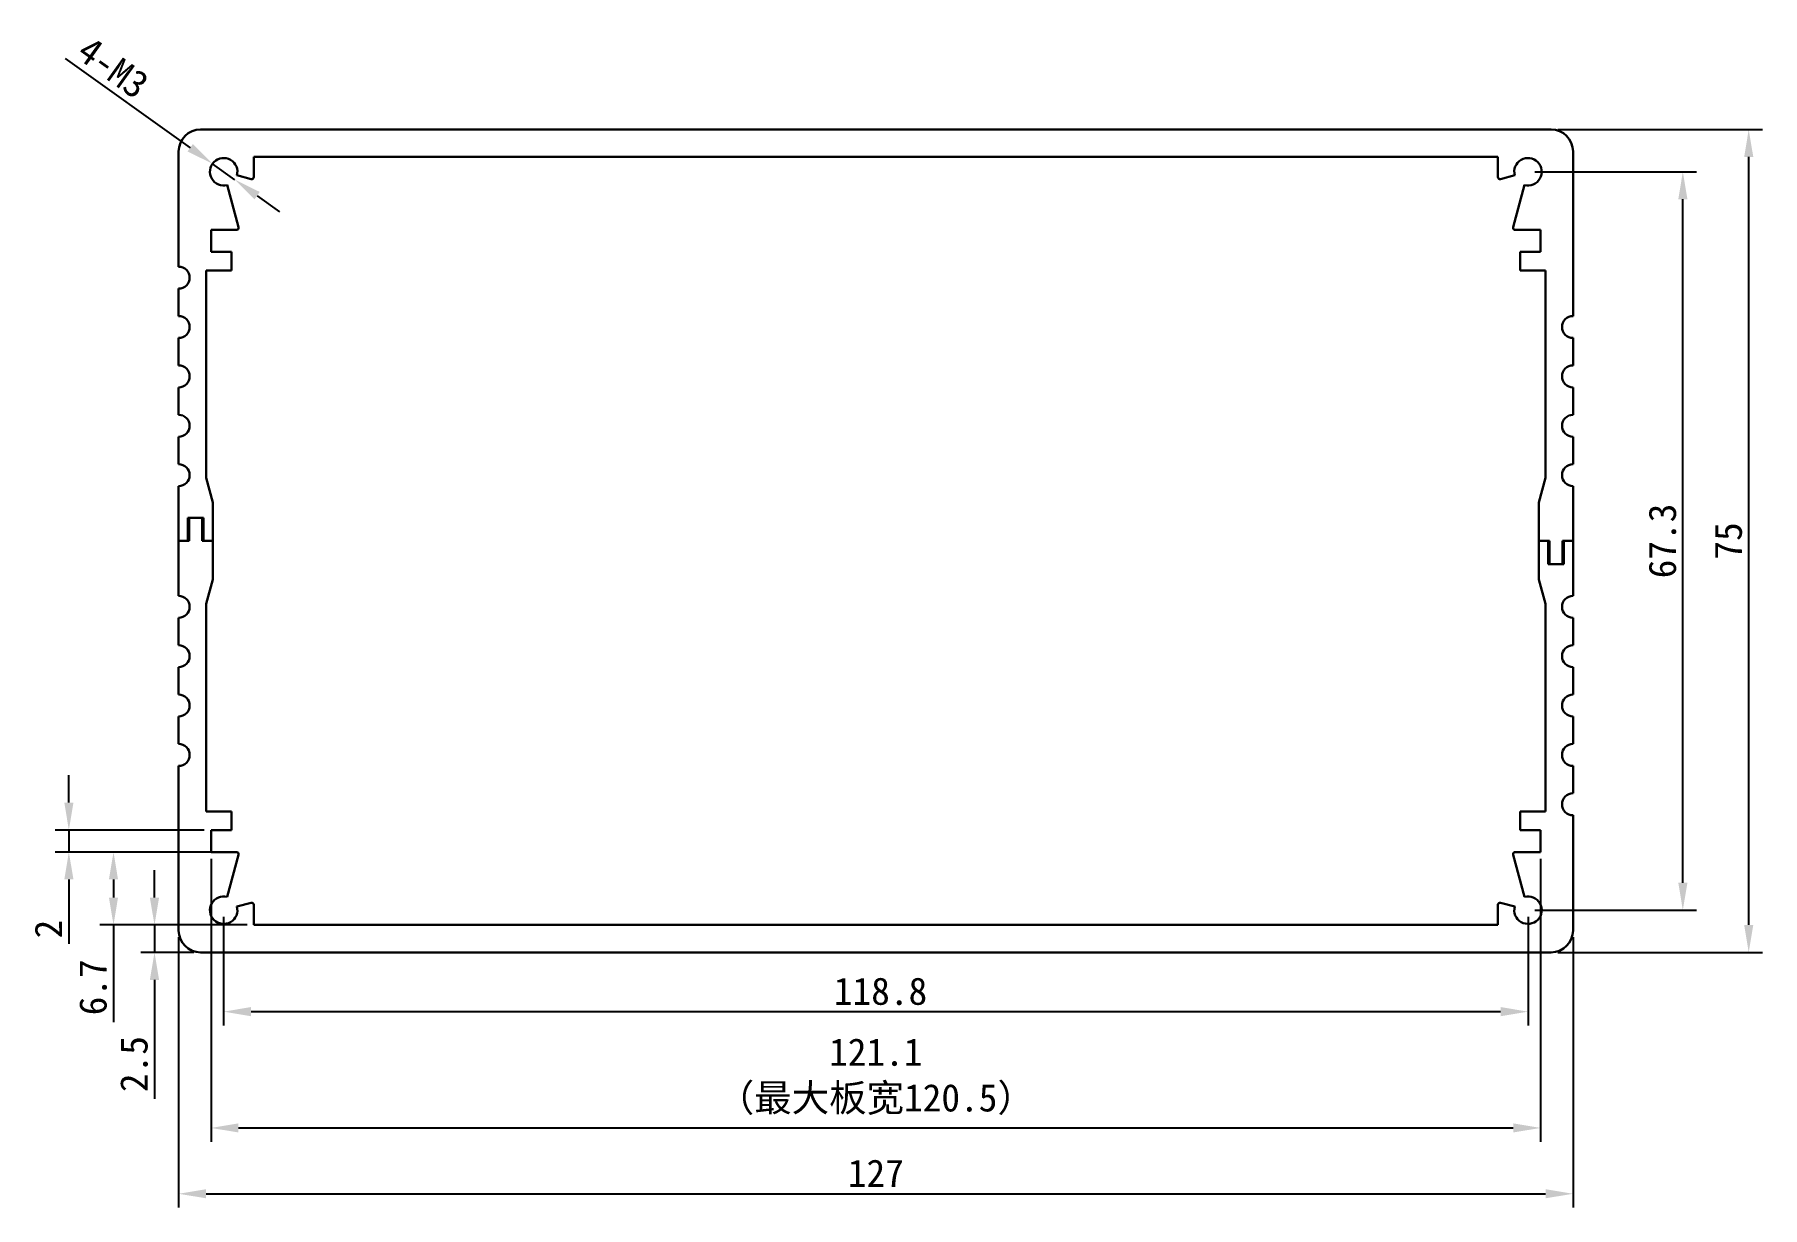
# Model space of a CAD drawing. Header units: millimetres. Extents: x 52 to 209, y 68 to 175.
import ezdxf

# ---------------------------------------------------------------- set-up
doc = ezdxf.new("R2010")
doc.units = ezdxf.units.MM
doc.header["$PDSIZE"] = -1
doc.layers.add('文字层', color=30, linetype='Continuous', lineweight=15)
doc.layers.add('细实线层', color=7, linetype='Continuous')
doc.styles.get("Standard").update_dxf_attribs({"font": 'simhei.ttf'})
doc.dimstyles.new('ISO-25', dxfattribs={"dimtxt": 2.5, "dimasz": 2.5, "dimexe": 1.25, "dimexo": 0.625, "dimtad": 1, "dimdec": 1, "dimdsep": 46, "dimtxsty": 'Standard', "dimcen": 2.5, "dimadec": 0, "dimazin": 0, "dimtfac": 1, "dimtdec": 1, "dimtmove": 0, "dimatfit": 3, "dimfxl": 1, "dimarcsym": 0})

# ---------------------------------------------------------------- blocks, each defined once
blk = doc.blocks.new('_D')
at = {"layer": 'Defpoints', "color": 0}
for p in [(69.31, 95.01), (188.11, 95.01), (188.11, 85.76)]:
    blk.add_point(p, dxfattribs=at)
at = {"layer": '细实线层', "color": 0, "lineweight": -2}
for p, q in [((69.31, 94.39), (69.31, 84.51)), ((188.11, 94.39), (188.11, 84.51)), ((71.81, 85.76), (185.61, 85.76))]:
    blk.add_line(p, q, dxfattribs=at)
at = {"layer": '细实线层', "color": 0}
for points in [[(71.81, 86.18), (71.81, 85.34), (69.31, 85.76)], [(185.61, 86.18), (185.61, 85.34), (188.11, 85.76)]]:
    blk.add_solid(points, dxfattribs=at)
at = {"layer": '细实线层', "color": 0, "insert": (129.14, 88.88), "char_height": 2.5, "attachment_point": 2}
blk.add_mtext('118.8', dxfattribs=at)
blk = doc.blocks.new('_D_1')
at = {"layer": 'Defpoints', "color": 0}
for p in [(188.11, 162.31), (202.21, 162.31), (188.11, 95.01)]:
    blk.add_point(p, dxfattribs=at)
at = {"layer": '细实线层', "color": 0, "lineweight": -2}
for p, q in [((188.74, 162.31), (203.46, 162.31)), ((202.21, 97.51), (202.21, 159.81)), ((188.74, 95.01), (203.46, 95.01))]:
    blk.add_line(p, q, dxfattribs=at)
at = {"layer": '细实线层', "color": 0}
for points in [[(201.8, 159.81), (202.63, 159.81), (202.21, 162.31)], [(201.8, 97.51), (202.63, 97.51), (202.21, 95.01)]]:
    blk.add_solid(points, dxfattribs=at)
at = {"layer": '细实线层', "color": 0, "insert": (199.09, 128.66), "char_height": 2.5, "attachment_point": 2, "rotation": 90}
blk.add_mtext('67.3', dxfattribs=at)
blk = doc.blocks.new('_D_2')
at = {"layer": 'Defpoints', "color": 0}
for p in [(68.3, 163.04), (70.33, 161.59)]:
    blk.add_point(p, dxfattribs=at)
at = {"layer": '细实线层', "color": 0, "lineweight": -2}
for p, q in [((54.89, 172.64), (66.26, 164.5)), ((70.33, 161.59), (68.3, 163.04)), ((72.36, 160.13), (74.39, 158.67))]:
    blk.add_line(p, q, dxfattribs=at)
at = {"layer": '细实线层', "color": 0}
for points in [[(66.51, 164.84), (66.02, 164.16), (68.3, 163.04)], [(72.6, 160.47), (72.12, 159.79), (70.33, 161.59)]]:
    blk.add_solid(points, dxfattribs=at)
at = {"layer": '细实线层', "color": 0, "insert": (57.22, 174.82), "char_height": 2.5, "attachment_point": 1, "rotation": 324.388}
blk.add_mtext('4-M3', dxfattribs=at)
blk = doc.blocks.new('_D_3')
at = {"layer": 'Defpoints', "color": 0}
for p in [(68.16, 100.31), (189.26, 100.31), (189.26, 75.16)]:
    blk.add_point(p, dxfattribs=at)
at = {"layer": '文字层', "color": 0, "lineweight": -2}
for p, q in [((68.16, 99.69), (68.16, 73.91)), ((189.26, 99.69), (189.26, 73.91)), ((70.66, 75.16), (186.76, 75.16))]:
    blk.add_line(p, q, dxfattribs=at)
at = {"layer": '文字层', "color": 0}
for points in [[(70.66, 75.58), (70.66, 74.75), (68.16, 75.16)], [(186.76, 75.58), (186.76, 74.75), (189.26, 75.16)]]:
    blk.add_solid(points, dxfattribs=at)
at = {"layer": '文字层', "color": 0, "insert": (128.71, 83.33), "char_height": 2.5, "attachment_point": 2}
blk.add_mtext('121.1\\P（最大板宽120.5）', dxfattribs=at)
blk = doc.blocks.new('_D_4')
at = {"layer": 'Defpoints', "color": 0}
for p in [(65.21, 93.16), (192.21, 93.16), (192.21, 69.16)]:
    blk.add_point(p, dxfattribs=at)
at = {"layer": '细实线层', "color": 0, "lineweight": -2}
for p, q in [((65.21, 92.54), (65.21, 67.91)), ((192.21, 92.54), (192.21, 67.91)), ((67.71, 69.16), (189.71, 69.16))]:
    blk.add_line(p, q, dxfattribs=at)
at = {"layer": '细实线层', "color": 0}
for points in [[(67.71, 69.58), (67.71, 68.75), (65.21, 69.16)], [(189.71, 69.58), (189.71, 68.75), (192.21, 69.16)]]:
    blk.add_solid(points, dxfattribs=at)
at = {"layer": '细实线层', "color": 0, "insert": (128.71, 72.29), "char_height": 2.5, "attachment_point": 2}
blk.add_mtext('127', dxfattribs=at)
blk = doc.blocks.new('_D_5')
at = {"layer": 'Defpoints', "color": 0}
for p in [(190.21, 166.16), (208.21, 166.16), (190.21, 91.16)]:
    blk.add_point(p, dxfattribs=at)
at = {"layer": '细实线层', "color": 0, "lineweight": -2}
for p, q in [((190.84, 166.16), (209.46, 166.16)), ((208.21, 93.66), (208.21, 163.66)), ((190.84, 91.16), (209.46, 91.16))]:
    blk.add_line(p, q, dxfattribs=at)
at = {"layer": '细实线层', "color": 0}
for points in [[(207.8, 163.66), (208.63, 163.66), (208.21, 166.16)], [(207.8, 93.66), (208.63, 93.66), (208.21, 91.16)]]:
    blk.add_solid(points, dxfattribs=at)
at = {"layer": '细实线层', "color": 0, "insert": (205.09, 128.66), "char_height": 2.5, "attachment_point": 2, "rotation": 90}
blk.add_mtext('75', dxfattribs=at)
blk = doc.blocks.new('_D_6')
at = {"layer": 'Defpoints', "color": 0}
for p in [(72.06, 93.66), (63.01, 91.16), (67.21, 91.16)]:
    blk.add_point(p, dxfattribs=at)
at = {"layer": '细实线层', "color": 0, "lineweight": -2}
for p, q in [((63.01, 96.16), (63.01, 98.66)), ((71.44, 93.66), (61.76, 93.66)), ((63.01, 93.66), (63.01, 91.16)), ((66.59, 91.16), (61.76, 91.16)), ((63.01, 88.66), (63.01, 77.82))]:
    blk.add_line(p, q, dxfattribs=at)
at = {"layer": '细实线层', "color": 0}
for points in [[(62.59, 96.16), (63.43, 96.16), (63.01, 93.66)], [(62.59, 88.66), (63.43, 88.66), (63.01, 91.16)]]:
    blk.add_solid(points, dxfattribs=at)
at = {"layer": '细实线层', "color": 0, "insert": (59.88, 80.98), "char_height": 2.5, "attachment_point": 2, "rotation": 90}
blk.add_mtext('2.5', dxfattribs=at)
blk = doc.blocks.new('_D_7')
at = {"layer": 'Defpoints', "color": 0}
for p in [(70.47, 100.31), (59.28, 93.66), (72.06, 93.66)]:
    blk.add_point(p, dxfattribs=at)
at = {"layer": '细实线层', "color": 0, "lineweight": -2}
for p, q in [((69.85, 100.31), (58.03, 100.31)), ((59.28, 97.81), (59.28, 96.16)), ((71.44, 93.66), (58.03, 93.66)), ((59.28, 93.66), (59.28, 84.79))]:
    blk.add_line(p, q, dxfattribs=at)
at = {"layer": '细实线层', "color": 0}
for points in [[(58.86, 97.81), (59.69, 97.81), (59.28, 100.31)], [(58.86, 96.16), (59.69, 96.16), (59.28, 93.66)]]:
    blk.add_solid(points, dxfattribs=at)
at = {"layer": '细实线层', "color": 0, "insert": (56.15, 87.98), "char_height": 2.5, "attachment_point": 2, "rotation": 90}
blk.add_mtext('6.7', dxfattribs=at)
blk = doc.blocks.new('_D_8')
at = {"layer": 'Defpoints', "color": 0}
for p in [(55.21, 102.31), (68.16, 102.31), (68.16, 100.31)]:
    blk.add_point(p, dxfattribs=at)
at = {"layer": '细实线层', "color": 0, "lineweight": -2}
for p, q in [((55.21, 104.81), (55.21, 107.31)), ((67.54, 102.31), (53.96, 102.31)), ((55.21, 102.31), (55.21, 100.31)), ((67.54, 100.31), (53.96, 100.31)), ((55.21, 97.81), (55.21, 91.93))]:
    blk.add_line(p, q, dxfattribs=at)
at = {"layer": '细实线层', "color": 0}
for points in [[(54.8, 104.81), (55.63, 104.81), (55.21, 102.31)], [(54.8, 97.81), (55.63, 97.81), (55.21, 100.31)]]:
    blk.add_solid(points, dxfattribs=at)
at = {"layer": '细实线层', "color": 0, "insert": (52.09, 93.29), "char_height": 2.5, "attachment_point": 2, "rotation": 90}
blk.add_mtext('2', dxfattribs=at)

msp = doc.modelspace()

# ---------------------------------------------------------------- linework, layer by layer
at = {"color": 7, "linetype": 'Continuous', "lineweight": 30}
for p, q in [((190.21, 166.16), (67.21, 166.16)), ((65.21, 164.16), (65.21, 153.66)), ((192.21, 149.16), (192.21, 164.16)), ((185.36, 163.66), (72.06, 163.66)), ((72.06, 163.66), (72.06, 161.84)), ((185.36, 161.84), (185.36, 163.66)), ((69.64, 161.11), (70.66, 157.26)), ((71.81, 161.64), (70.52, 161.99)), ((186.9, 161.99), (185.61, 161.64)), ((186.76, 157.26), (187.79, 161.11)), ((70.47, 157.01), (68.16, 157.01)), ((68.16, 157.01), (68.16, 155.01)), ((189.26, 157.01), (186.95, 157.01)), ((189.26, 155.01), (189.26, 157.01)), ((68.16, 155.01), (70.01, 155.01)), ((70.01, 155.01), (70.01, 153.31)), ((187.41, 153.31), (187.41, 155.01)), ((187.41, 155.01), (189.26, 155.01)), ((67.71, 153.31), (70.01, 153.31)), ((67.71, 134.4), (67.71, 153.31)), ((187.41, 153.31), (189.71, 153.31)), ((189.71, 153.31), (189.71, 134.4)), ((65.21, 151.66), (65.21, 149.16)), ((65.21, 147.16), (65.21, 144.66)), ((192.21, 144.66), (192.21, 147.16)), ((65.21, 142.66), (65.21, 140.16)), ((192.21, 140.16), (192.21, 142.66)), ((65.21, 138.16), (65.21, 135.66)), ((192.21, 135.66), (192.21, 138.16)), ((68.31, 132.16), (67.71, 134.4)), ((189.71, 134.4), (189.11, 132.16)), ((65.21, 133.66), (65.21, 128.66)), ((192.21, 128.66), (192.21, 133.66)), ((66.06, 130.76), (67.46, 130.76)), ((66.06, 128.66), (66.06, 130.76)), ((66.16, 130.76), (66.16, 128.66)), ((67.36, 130.76), (66.16, 130.76)), ((67.36, 128.66), (67.36, 130.76)), ((67.46, 130.76), (67.46, 128.66)), ((68.31, 128.66), (68.31, 132.16)), ((189.11, 132.16), (189.11, 128.66)), ((66.16, 128.66), (65.21, 128.66)), ((65.21, 128.66), (65.21, 123.66)), ((65.21, 128.66), (66.06, 128.66)), ((68.31, 128.66), (67.36, 128.66)), ((67.46, 128.66), (68.31, 128.66)), ((68.31, 125.16), (68.31, 128.66)), ((189.11, 128.66), (189.11, 125.16)), ((189.96, 128.66), (189.11, 128.66)), ((189.11, 128.66), (190.06, 128.66)), ((189.96, 126.56), (189.96, 128.66)), ((190.06, 128.66), (190.06, 126.56)), ((191.26, 126.56), (191.26, 128.66)), ((191.26, 128.66), (192.21, 128.66)), ((191.36, 128.66), (191.36, 126.56)), ((192.21, 128.66), (191.36, 128.66)), ((192.21, 123.66), (192.21, 128.66)), ((191.36, 126.56), (189.96, 126.56)), ((190.06, 126.56), (191.26, 126.56)), ((67.71, 122.92), (68.31, 125.16)), ((189.11, 125.16), (189.71, 122.92)), ((67.71, 104.01), (67.71, 122.92)), ((189.71, 122.92), (189.71, 104.01)), ((65.21, 121.66), (65.21, 119.16)), ((192.21, 119.16), (192.21, 121.66)), ((65.21, 117.16), (65.21, 114.66)), ((192.21, 114.66), (192.21, 117.16)), ((65.21, 112.66), (65.21, 110.16)), ((192.21, 110.16), (192.21, 112.66)), ((65.21, 108.16), (65.21, 93.16)), ((192.21, 105.66), (192.21, 108.16)), ((70.01, 104.01), (67.71, 104.01)), ((70.01, 104.01), (70.01, 102.31)), ((187.41, 102.31), (187.41, 104.01)), ((189.71, 104.01), (187.41, 104.01)), ((70.01, 102.31), (68.16, 102.31)), ((68.16, 102.31), (68.16, 100.31)), ((189.26, 102.31), (187.41, 102.31)), ((189.26, 100.31), (189.26, 102.31)), ((192.21, 93.16), (192.21, 103.66)), ((68.16, 100.31), (70.47, 100.31)), ((70.66, 100.06), (69.64, 96.22)), ((187.79, 96.22), (186.76, 100.06)), ((186.95, 100.31), (189.26, 100.31)), ((70.52, 95.34), (71.81, 95.68)), ((72.06, 95.49), (72.06, 93.66)), ((185.36, 93.66), (185.36, 95.49)), ((185.61, 95.68), (186.9, 95.34)), ((72.06, 93.66), (185.36, 93.66)), ((67.21, 91.16), (190.21, 91.16))]:
    msp.add_line(p, q, dxfattribs=at)
for centre, radius, start, end in [((67.21, 164.16), 2, 90, 180), ((190.21, 164.16), 2, 0, 90), ((69.31, 162.31), 1.25, 345, 285), ((188.11, 162.31), 1.25, 255, 195), ((71.86, 161.84), 0.2, 255, 0), ((185.56, 161.84), 0.2, 180, 285), ((70.47, 157.21), 0.2, 270, 15), ((186.95, 157.21), 0.2, 165, 270), ((65.21, 152.66), 1, 270, 90), ((65.21, 148.16), 1, 270, 90), ((192.21, 148.16), 1, 90, 270), ((65.21, 143.66), 1, 270, 90), ((192.21, 143.66), 1, 90, 270), ((65.21, 139.16), 1, 270, 90), ((192.21, 139.16), 1, 90, 270), ((65.21, 134.66), 1, 270, 90), ((192.21, 134.66), 1, 90, 270), ((65.21, 122.66), 1, 270, 90), ((192.21, 122.66), 1, 90, 270), ((65.21, 118.16), 1, 270, 90), ((192.21, 118.16), 1, 90, 270), ((65.21, 113.66), 1, 270, 90), ((192.21, 113.66), 1, 90, 270), ((65.21, 109.16), 1, 270, 90), ((192.21, 109.16), 1, 90, 270), ((192.21, 104.66), 1, 90, 270), ((70.47, 100.11), 0.2, 345, 90), ((186.95, 100.11), 0.2, 90, 195), ((69.31, 95.01), 1.25, 75, 15), ((188.11, 95.01), 1.25, 165, 105), ((71.86, 95.49), 0.2, 0, 105), ((185.56, 95.49), 0.2, 75, 180), ((67.21, 93.16), 2, 180, 270), ((190.21, 93.16), 2, 270, 0)]:
    msp.add_arc(centre, radius, start, end, dxfattribs=at)

# ---------------------------------------------------------------- dimensions: what is measured, and where the dimension line sits
at = {"layer": '文字层'}
dim = msp.add_linear_dim(base=(189.26, 75.16), p1=(68.16, 100.31), p2=(189.26, 100.31), angle=0, text='<>\\P（最大板宽120.5）', dimstyle='ISO-25', dxfattribs=at)
dim.commit()
dim.dimension.update_dxf_attribs({"geometry": '_D_3', "text_midpoint": (128.71, 75.16), "dimtype": 160})
at = {"layer": '细实线层'}
dim = msp.add_diameter_dim_2p(p1=(70.33, 161.59), p2=(68.3, 163.04), text='4-M3', dimstyle='ISO-25', dxfattribs=at)
dim.commit()
dim.dimension.update_dxf_attribs({"geometry": '_D_2', "text_midpoint": (58.23, 170.25), "dimtype": 163})
for base, p1, p2, picture, middle in [((208.21, 166.16), (190.21, 91.16), (190.21, 166.16), '_D_5', (208.21, 128.66)), ((202.21, 162.31), (188.11, 95.01), (188.11, 162.31), '_D_1', (202.21, 128.66)), ((55.21, 102.31), (68.16, 100.31), (68.16, 102.31), '_D_8', (55.21, 93.29)), ((59.27777426, 93.66321839), (70.47162492, 100.31321839), (72.06213928, 93.66321839), '_D_7', (59.27777426, 87.97501614)), ((63.01, 91.16), (72.06, 93.66), (67.21, 91.16), '_D_6', (63.01, 80.98))]:
    dim = msp.add_linear_dim(base=base, p1=p1, p2=p2, angle=90, dimstyle='ISO-25', dxfattribs=at)
    dim.commit()
    dim.dimension.update_dxf_attribs({"geometry": picture, "text_midpoint": middle, "dimtype": 160})
for base, p1, p2, picture, middle in [((188.11, 85.76), (69.31, 95.01), (188.11, 95.01), '_D', (129.14, 85.76)), ((192.21, 69.16), (65.21, 93.16), (192.21, 93.16), '_D_4', (128.71, 69.16))]:
    dim = msp.add_linear_dim(base=base, p1=p1, p2=p2, dimstyle='ISO-25', dxfattribs=at)
    dim.commit()
    dim.dimension.update_dxf_attribs({"geometry": picture, "text_midpoint": middle, "dimtype": 160})

doc.saveas('drawing.dxf')
